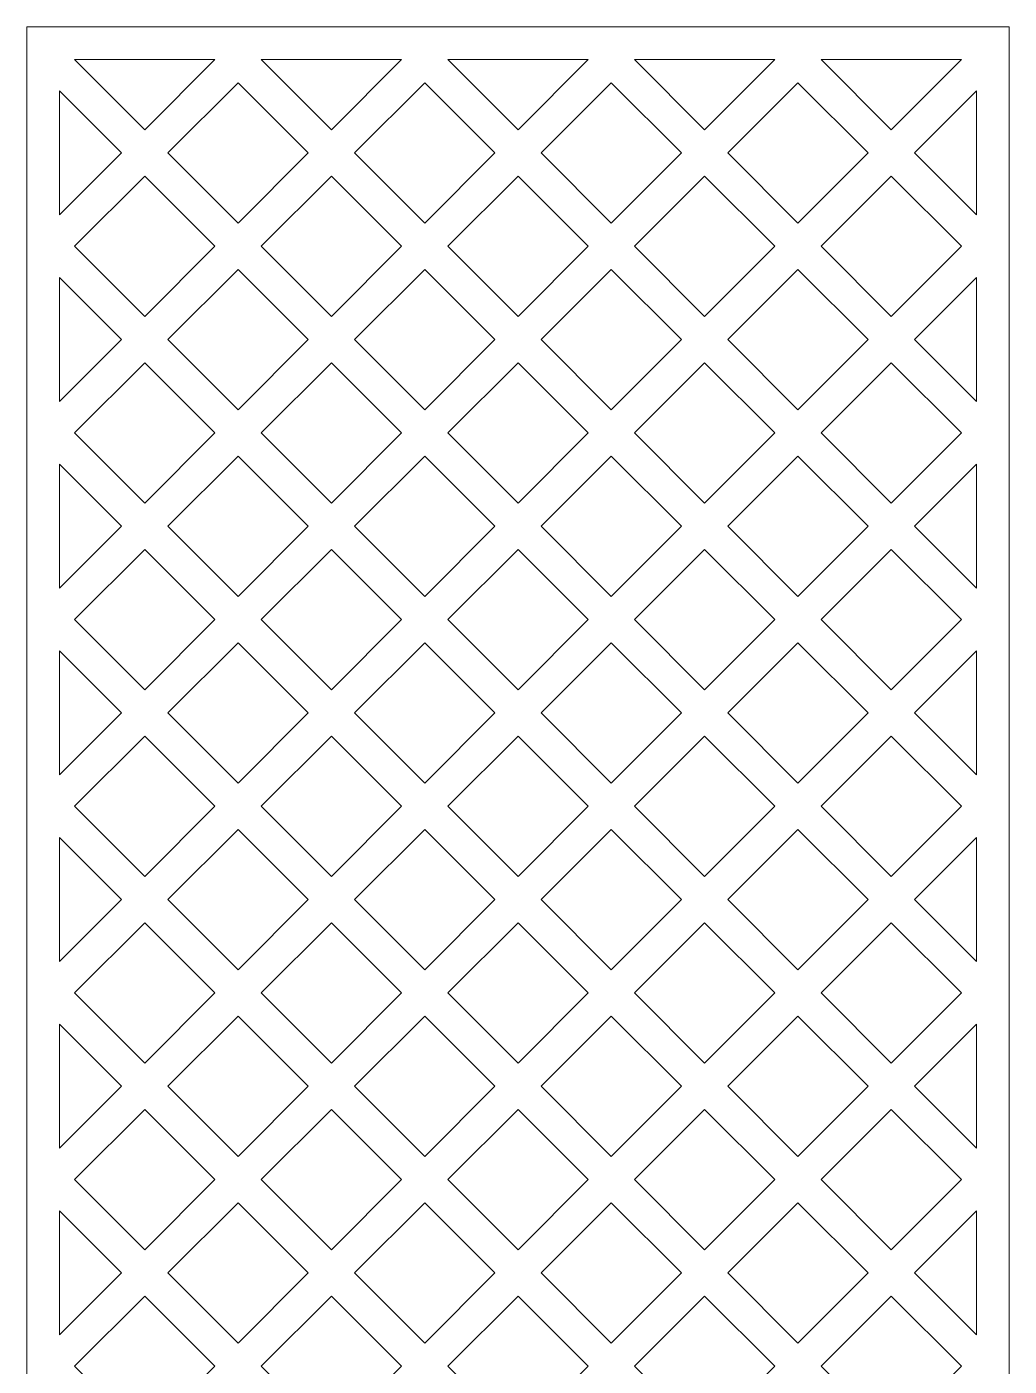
# Model space of a CAD drawing. Header units: centimetres. Extents: x 15 to 18.3, y -9.5 to 9.5.
# Drawn here: x 14.998 to 18.274, y 5.034 to 9.5 of the extents above; entities that cross this region are included whole.
import ezdxf

# ---------------------------------------------------------------- set-up
doc = ezdxf.new("R2010")
doc.units = ezdxf.units.CM
doc.header["$MEASUREMENT"] = 0
doc.layers.add('layer 1', color=7, linetype='Continuous')

msp = doc.modelspace()

# ---------------------------------------------------------------- linework, layer by layer
at = {"layer": 'layer 1', "color": 250, "lineweight": 9}
for points, knots in [([(14.99807, 9.5), (14.99807, 9.5), (14.99807, 9.5), (14.99807, 9.5), (14.99807, 9.5), (14.99807, 9.5), (18.27392, 9.5), (18.27392, 9.5), (18.27392, 9.5), (18.27392, 9.5), (18.27392, -9.5), (18.27392, -9.5), (18.27392, -9.5), (18.27392, -9.5), (14.99807, -9.5), (14.99807, -9.5), (14.99807, -9.5), (14.99807, -9.5), (14.99807, 9.5), (14.99807, 9.5)], [0, 0, 0, 0, 0.1666667, 0.1666667, 0.1666667, 0.1666667, 0.3333333, 0.3333333, 0.3333333, 0.3333333, 0.5, 0.5, 0.5, 0.5, 0.6666667, 0.6666667, 0.6666667, 0.6666667, 1, 1, 1, 1]), ([(15.15717, 9.39081), (15.15717, 9.39081), (15.15717, 9.39081), (15.15717, 9.39081), (15.15717, 9.39081), (15.15717, 9.39081), (15.39119, 9.15681), (15.39119, 9.15681), (15.39119, 9.15681), (15.39119, 9.15681), (15.62516, 9.39081), (15.62516, 9.39081), (15.62516, 9.39081), (15.62516, 9.39081), (15.15717, 9.39081), (15.15717, 9.39081)], [0, 0, 0, 0, 0.2, 0.2, 0.2, 0.2, 0.4, 0.4, 0.4, 0.4, 0.6, 0.6, 0.6, 0.6, 1, 1, 1, 1]), ([(15.7796, 9.39081), (15.7796, 9.39081), (15.7796, 9.39081), (15.7796, 9.39081), (15.7796, 9.39081), (15.7796, 9.39081), (16.01358, 9.15681), (16.01358, 9.15681), (16.01358, 9.15681), (16.01358, 9.15681), (16.24758, 9.39081), (16.24758, 9.39081), (16.24758, 9.39081), (16.24758, 9.39081), (15.7796, 9.39081), (15.7796, 9.39081)], [0, 0, 0, 0, 0.2, 0.2, 0.2, 0.2, 0.4, 0.4, 0.4, 0.4, 0.6, 0.6, 0.6, 0.6, 1, 1, 1, 1]), ([(16.40199, 9.39081), (16.40199, 9.39081), (16.40199, 9.39081), (16.40199, 9.39081), (16.40199, 9.39081), (16.40199, 9.39081), (16.63602, 9.15681), (16.63602, 9.15681), (16.63602, 9.15681), (16.63602, 9.15681), (16.86999, 9.39081), (16.86999, 9.39081), (16.86999, 9.39081), (16.86999, 9.39081), (16.40199, 9.39081), (16.40199, 9.39081)], [0, 0, 0, 0, 0.2, 0.2, 0.2, 0.2, 0.4, 0.4, 0.4, 0.4, 0.6, 0.6, 0.6, 0.6, 1, 1, 1, 1]), ([(17.02443, 9.39081), (17.02443, 9.39081), (17.02443, 9.39081), (17.02443, 9.39081), (17.02443, 9.39081), (17.02443, 9.39081), (17.2584, 9.15681), (17.2584, 9.15681), (17.2584, 9.15681), (17.2584, 9.15681), (17.49241, 9.39081), (17.49241, 9.39081), (17.49241, 9.39081), (17.49241, 9.39081), (17.02443, 9.39081), (17.02443, 9.39081)], [0, 0, 0, 0, 0.2, 0.2, 0.2, 0.2, 0.4, 0.4, 0.4, 0.4, 0.6, 0.6, 0.6, 0.6, 1, 1, 1, 1]), ([(17.64682, 9.39081), (17.64682, 9.39081), (17.64682, 9.39081), (17.64682, 9.39081), (17.64682, 9.39081), (17.64682, 9.39081), (17.88082, 9.15681), (17.88082, 9.15681), (17.88082, 9.15681), (17.88082, 9.15681), (18.11482, 9.39081), (18.11482, 9.39081), (18.11482, 9.39081), (18.11482, 9.39081), (17.64682, 9.39081), (17.64682, 9.39081)], [0, 0, 0, 0, 0.2, 0.2, 0.2, 0.2, 0.4, 0.4, 0.4, 0.4, 0.6, 0.6, 0.6, 0.6, 1, 1, 1, 1]), ([(15.93638, 9.07961), (15.93638, 9.07961), (15.93638, 9.07961), (15.93638, 9.07961), (15.93638, 9.07961), (15.93638, 9.07961), (15.70238, 9.3136), (15.70238, 9.3136), (15.70238, 9.3136), (15.70238, 9.3136), (15.46838, 9.07961), (15.46838, 9.07961), (15.46838, 9.07961), (15.46838, 9.07961), (15.70238, 8.84561), (15.70238, 8.84561), (15.70238, 8.84561), (15.70238, 8.84561), (15.93638, 9.07961), (15.93638, 9.07961)], [0, 0, 0, 0, 0.1666667, 0.1666667, 0.1666667, 0.1666667, 0.3333333, 0.3333333, 0.3333333, 0.3333333, 0.5, 0.5, 0.5, 0.5, 0.6666667, 0.6666667, 0.6666667, 0.6666667, 1, 1, 1, 1]), ([(16.55878, 9.07961), (16.55878, 9.07961), (16.55878, 9.07961), (16.55878, 9.07961), (16.55878, 9.07961), (16.55878, 9.07961), (16.32482, 9.3136), (16.32482, 9.3136), (16.32482, 9.3136), (16.32482, 9.3136), (16.09079, 9.07961), (16.09079, 9.07961), (16.09079, 9.07961), (16.09079, 9.07961), (16.32482, 8.84561), (16.32482, 8.84561), (16.32482, 8.84561), (16.32482, 8.84561), (16.55878, 9.07961), (16.55878, 9.07961)], [0, 0, 0, 0, 0.1666667, 0.1666667, 0.1666667, 0.1666667, 0.3333333, 0.3333333, 0.3333333, 0.3333333, 0.5, 0.5, 0.5, 0.5, 0.6666667, 0.6666667, 0.6666667, 0.6666667, 1, 1, 1, 1]), ([(17.18121, 9.07961), (17.18121, 9.07961), (17.18121, 9.07961), (17.18121, 9.07961), (17.18121, 9.07961), (17.18121, 9.07961), (16.94719, 9.3136), (16.94719, 9.3136), (16.94719, 9.3136), (16.94719, 9.3136), (16.71321, 9.07961), (16.71321, 9.07961), (16.71321, 9.07961), (16.71321, 9.07961), (16.94719, 8.84561), (16.94719, 8.84561), (16.94719, 8.84561), (16.94719, 8.84561), (17.18121, 9.07961), (17.18121, 9.07961)], [0, 0, 0, 0, 0.1666667, 0.1666667, 0.1666667, 0.1666667, 0.3333333, 0.3333333, 0.3333333, 0.3333333, 0.5, 0.5, 0.5, 0.5, 0.6666667, 0.6666667, 0.6666667, 0.6666667, 1, 1, 1, 1]), ([(17.80363, 9.07961), (17.80363, 9.07961), (17.80363, 9.07961), (17.80363, 9.07961), (17.80363, 9.07961), (17.80363, 9.07961), (17.56962, 9.3136), (17.56962, 9.3136), (17.56962, 9.3136), (17.56962, 9.3136), (17.33562, 9.07961), (17.33562, 9.07961), (17.33562, 9.07961), (17.33562, 9.07961), (17.56962, 8.84561), (17.56962, 8.84561), (17.56962, 8.84561), (17.56962, 8.84561), (17.80363, 9.07961), (17.80363, 9.07961)], [0, 0, 0, 0, 0.1666667, 0.1666667, 0.1666667, 0.1666667, 0.3333333, 0.3333333, 0.3333333, 0.3333333, 0.5, 0.5, 0.5, 0.5, 0.6666667, 0.6666667, 0.6666667, 0.6666667, 1, 1, 1, 1]), ([(15.10726, 8.87291), (15.10726, 8.87291), (15.10726, 8.87291), (15.10726, 8.87291), (15.10726, 8.87291), (15.10726, 8.87291), (15.31395, 9.07961), (15.31395, 9.07961), (15.31395, 9.07961), (15.31395, 9.07961), (15.10726, 9.2863), (15.10726, 9.2863), (15.10726, 9.2863), (15.10726, 9.2863), (15.10726, 8.87291), (15.10726, 8.87291)], [0, 0, 0, 0, 0.2, 0.2, 0.2, 0.2, 0.4, 0.4, 0.4, 0.4, 0.6, 0.6, 0.6, 0.6, 1, 1, 1, 1]), ([(18.16474, 9.2863), (18.16474, 9.2863), (18.16474, 9.2863), (18.16474, 9.2863), (18.16474, 9.2863), (18.16474, 9.2863), (17.95804, 9.07961), (17.95804, 9.07961), (17.95804, 9.07961), (17.95804, 9.07961), (18.16474, 8.8729), (18.16474, 8.8729), (18.16474, 8.8729), (18.16474, 8.8729), (18.16474, 9.2863), (18.16474, 9.2863)], [0, 0, 0, 0, 0.2, 0.2, 0.2, 0.2, 0.4, 0.4, 0.4, 0.4, 0.6, 0.6, 0.6, 0.6, 1, 1, 1, 1]), ([(15.62516, 8.7684), (15.62516, 8.7684), (15.39119, 9.00239), (15.39119, 9.00239), (15.39119, 9.00239), (15.39119, 9.00239), (15.15717, 8.7684), (15.15717, 8.7684), (15.15717, 8.7684), (15.15717, 8.7684), (15.39119, 8.5344), (15.39119, 8.5344), (15.39119, 8.5344), (15.39119, 8.5344), (15.62516, 8.7684), (15.62516, 8.7684)], [0, 0, 0, 0, 0.2, 0.2, 0.2, 0.2, 0.4, 0.4, 0.4, 0.4, 0.6, 0.6, 0.6, 0.6, 1, 1, 1, 1]), ([(16.24758, 8.7684), (16.24758, 8.7684), (16.24758, 8.7684), (16.24758, 8.7684), (16.24758, 8.7684), (16.24758, 8.7684), (16.01358, 9.00239), (16.01358, 9.00239), (16.01358, 9.00239), (16.01358, 9.00239), (15.7796, 8.7684), (15.7796, 8.7684), (15.7796, 8.7684), (15.7796, 8.7684), (16.01358, 8.5344), (16.01358, 8.5344), (16.01358, 8.5344), (16.01358, 8.5344), (16.24758, 8.7684), (16.24758, 8.7684)], [0, 0, 0, 0, 0.1666667, 0.1666667, 0.1666667, 0.1666667, 0.3333333, 0.3333333, 0.3333333, 0.3333333, 0.5, 0.5, 0.5, 0.5, 0.6666667, 0.6666667, 0.6666667, 0.6666667, 1, 1, 1, 1]), ([(16.86999, 8.7684), (16.86999, 8.7684), (16.86999, 8.7684), (16.86999, 8.7684), (16.86999, 8.7684), (16.86999, 8.7684), (16.63602, 9.00239), (16.63602, 9.00239), (16.63602, 9.00239), (16.63602, 9.00239), (16.40199, 8.7684), (16.40199, 8.7684), (16.40199, 8.7684), (16.40199, 8.7684), (16.63602, 8.5344), (16.63602, 8.5344), (16.63602, 8.5344), (16.63602, 8.5344), (16.86999, 8.7684), (16.86999, 8.7684)], [0, 0, 0, 0, 0.1666667, 0.1666667, 0.1666667, 0.1666667, 0.3333333, 0.3333333, 0.3333333, 0.3333333, 0.5, 0.5, 0.5, 0.5, 0.6666667, 0.6666667, 0.6666667, 0.6666667, 1, 1, 1, 1]), ([(17.49241, 8.7684), (17.49241, 8.7684), (17.49241, 8.7684), (17.49241, 8.7684), (17.49241, 8.7684), (17.49241, 8.7684), (17.2584, 9.00239), (17.2584, 9.00239), (17.2584, 9.00239), (17.2584, 9.00239), (17.02443, 8.7684), (17.02443, 8.7684), (17.02443, 8.7684), (17.02443, 8.7684), (17.2584, 8.5344), (17.2584, 8.5344), (17.2584, 8.5344), (17.2584, 8.5344), (17.49241, 8.7684), (17.49241, 8.7684)], [0, 0, 0, 0, 0.1666667, 0.1666667, 0.1666667, 0.1666667, 0.3333333, 0.3333333, 0.3333333, 0.3333333, 0.5, 0.5, 0.5, 0.5, 0.6666667, 0.6666667, 0.6666667, 0.6666667, 1, 1, 1, 1]), ([(18.11482, 8.7684), (18.11482, 8.7684), (18.11482, 8.7684), (18.11482, 8.7684), (18.11482, 8.7684), (18.11482, 8.7684), (17.88082, 9.00239), (17.88082, 9.00239), (17.88082, 9.00239), (17.88082, 9.00239), (17.64682, 8.7684), (17.64682, 8.7684), (17.64682, 8.7684), (17.64682, 8.7684), (17.88082, 8.5344), (17.88082, 8.5344), (17.88082, 8.5344), (17.88082, 8.5344), (18.11482, 8.7684), (18.11482, 8.7684)], [0, 0, 0, 0, 0.1666667, 0.1666667, 0.1666667, 0.1666667, 0.3333333, 0.3333333, 0.3333333, 0.3333333, 0.5, 0.5, 0.5, 0.5, 0.6666667, 0.6666667, 0.6666667, 0.6666667, 1, 1, 1, 1]), ([(15.93638, 8.45719), (15.93638, 8.45719), (15.93638, 8.45719), (15.93638, 8.45719), (15.93638, 8.45719), (15.93638, 8.45719), (15.70238, 8.69119), (15.70238, 8.69119), (15.70238, 8.69119), (15.70238, 8.69119), (15.46838, 8.45719), (15.46838, 8.45719), (15.46838, 8.45719), (15.46838, 8.45719), (15.70238, 8.2232), (15.70238, 8.2232), (15.70238, 8.2232), (15.70238, 8.2232), (15.93638, 8.45719), (15.93638, 8.45719)], [0, 0, 0, 0, 0.1666667, 0.1666667, 0.1666667, 0.1666667, 0.3333333, 0.3333333, 0.3333333, 0.3333333, 0.5, 0.5, 0.5, 0.5, 0.6666667, 0.6666667, 0.6666667, 0.6666667, 1, 1, 1, 1]), ([(16.55878, 8.45719), (16.55878, 8.45719), (16.55878, 8.45719), (16.55878, 8.45719), (16.55878, 8.45719), (16.55878, 8.45719), (16.32482, 8.69119), (16.32482, 8.69119), (16.32482, 8.69119), (16.32482, 8.69119), (16.09079, 8.45719), (16.09079, 8.45719), (16.09079, 8.45719), (16.09079, 8.45719), (16.32482, 8.2232), (16.32482, 8.2232), (16.32482, 8.2232), (16.32482, 8.2232), (16.55878, 8.45719), (16.55878, 8.45719)], [0, 0, 0, 0, 0.1666667, 0.1666667, 0.1666667, 0.1666667, 0.3333333, 0.3333333, 0.3333333, 0.3333333, 0.5, 0.5, 0.5, 0.5, 0.6666667, 0.6666667, 0.6666667, 0.6666667, 1, 1, 1, 1]), ([(17.18121, 8.45719), (17.18121, 8.45719), (17.18121, 8.45719), (17.18121, 8.45719), (17.18121, 8.45719), (17.18121, 8.45719), (16.94719, 8.69119), (16.94719, 8.69119), (16.94719, 8.69119), (16.94719, 8.69119), (16.71321, 8.45719), (16.71321, 8.45719), (16.71321, 8.45719), (16.71321, 8.45719), (16.94719, 8.2232), (16.94719, 8.2232), (16.94719, 8.2232), (16.94719, 8.2232), (17.18121, 8.45719), (17.18121, 8.45719)], [0, 0, 0, 0, 0.1666667, 0.1666667, 0.1666667, 0.1666667, 0.3333333, 0.3333333, 0.3333333, 0.3333333, 0.5, 0.5, 0.5, 0.5, 0.6666667, 0.6666667, 0.6666667, 0.6666667, 1, 1, 1, 1]), ([(17.80363, 8.45719), (17.80363, 8.45719), (17.80363, 8.45719), (17.80363, 8.45719), (17.80363, 8.45719), (17.80363, 8.45719), (17.56962, 8.69119), (17.56962, 8.69119), (17.56962, 8.69119), (17.56962, 8.69119), (17.33562, 8.45719), (17.33562, 8.45719), (17.33562, 8.45719), (17.33562, 8.45719), (17.56962, 8.2232), (17.56962, 8.2232), (17.56962, 8.2232), (17.56962, 8.2232), (17.80363, 8.45719), (17.80363, 8.45719)], [0, 0, 0, 0, 0.1666667, 0.1666667, 0.1666667, 0.1666667, 0.3333333, 0.3333333, 0.3333333, 0.3333333, 0.5, 0.5, 0.5, 0.5, 0.6666667, 0.6666667, 0.6666667, 0.6666667, 1, 1, 1, 1]), ([(15.10726, 8.2505), (15.10726, 8.2505), (15.10726, 8.2505), (15.10726, 8.2505), (15.10726, 8.2505), (15.10726, 8.2505), (15.31395, 8.45719), (15.31395, 8.45719), (15.31395, 8.45719), (15.31395, 8.45719), (15.10726, 8.66388), (15.10726, 8.66388), (15.10726, 8.66388), (15.10726, 8.66388), (15.10726, 8.2505), (15.10726, 8.2505)], [0, 0, 0, 0, 0.2, 0.2, 0.2, 0.2, 0.4, 0.4, 0.4, 0.4, 0.6, 0.6, 0.6, 0.6, 1, 1, 1, 1]), ([(18.16474, 8.66388), (18.16474, 8.66388), (18.16474, 8.66388), (18.16474, 8.66388), (18.16474, 8.66388), (18.16474, 8.66388), (17.95804, 8.45719), (17.95804, 8.45719), (17.95804, 8.45719), (17.95804, 8.45719), (18.16474, 8.25049), (18.16474, 8.25049), (18.16474, 8.25049), (18.16474, 8.25049), (18.16474, 8.66388), (18.16474, 8.66388)], [0, 0, 0, 0, 0.2, 0.2, 0.2, 0.2, 0.4, 0.4, 0.4, 0.4, 0.6, 0.6, 0.6, 0.6, 1, 1, 1, 1]), ([(15.62516, 8.14599), (15.62516, 8.14599), (15.62516, 8.14599), (15.62516, 8.14599), (15.62516, 8.14599), (15.62516, 8.14599), (15.39119, 8.37998), (15.39119, 8.37998), (15.39119, 8.37998), (15.39119, 8.37998), (15.15717, 8.14599), (15.15717, 8.14599), (15.15717, 8.14599), (15.15717, 8.14599), (15.39119, 7.91198), (15.39119, 7.91198), (15.39119, 7.91198), (15.39119, 7.91198), (15.62516, 8.14599), (15.62516, 8.14599)], [0, 0, 0, 0, 0.1666667, 0.1666667, 0.1666667, 0.1666667, 0.3333333, 0.3333333, 0.3333333, 0.3333333, 0.5, 0.5, 0.5, 0.5, 0.6666667, 0.6666667, 0.6666667, 0.6666667, 1, 1, 1, 1]), ([(16.24758, 8.14599), (16.24758, 8.14599), (16.24758, 8.14599), (16.24758, 8.14599), (16.24758, 8.14599), (16.24758, 8.14599), (16.01358, 8.37998), (16.01358, 8.37998), (16.01358, 8.37998), (16.01358, 8.37998), (15.7796, 8.14599), (15.7796, 8.14599), (15.7796, 8.14599), (15.7796, 8.14599), (16.01358, 7.91198), (16.01358, 7.91198), (16.01358, 7.91198), (16.01358, 7.91198), (16.24758, 8.14599), (16.24758, 8.14599)], [0, 0, 0, 0, 0.1666667, 0.1666667, 0.1666667, 0.1666667, 0.3333333, 0.3333333, 0.3333333, 0.3333333, 0.5, 0.5, 0.5, 0.5, 0.6666667, 0.6666667, 0.6666667, 0.6666667, 1, 1, 1, 1]), ([(16.86999, 8.14599), (16.86999, 8.14599), (16.86999, 8.14599), (16.86999, 8.14599), (16.86999, 8.14599), (16.86999, 8.14599), (16.63602, 8.37998), (16.63602, 8.37998), (16.63602, 8.37998), (16.63602, 8.37998), (16.40199, 8.14599), (16.40199, 8.14599), (16.40199, 8.14599), (16.40199, 8.14599), (16.63602, 7.91198), (16.63602, 7.91198), (16.63602, 7.91198), (16.63602, 7.91198), (16.86999, 8.14599), (16.86999, 8.14599)], [0, 0, 0, 0, 0.1666667, 0.1666667, 0.1666667, 0.1666667, 0.3333333, 0.3333333, 0.3333333, 0.3333333, 0.5, 0.5, 0.5, 0.5, 0.6666667, 0.6666667, 0.6666667, 0.6666667, 1, 1, 1, 1]), ([(17.49241, 8.14599), (17.49241, 8.14599), (17.49241, 8.14599), (17.49241, 8.14599), (17.49241, 8.14599), (17.49241, 8.14599), (17.2584, 8.37998), (17.2584, 8.37998), (17.2584, 8.37998), (17.2584, 8.37998), (17.02443, 8.14599), (17.02443, 8.14599), (17.02443, 8.14599), (17.02443, 8.14599), (17.2584, 7.91198), (17.2584, 7.91198), (17.2584, 7.91198), (17.2584, 7.91198), (17.49241, 8.14599), (17.49241, 8.14599)], [0, 0, 0, 0, 0.1666667, 0.1666667, 0.1666667, 0.1666667, 0.3333333, 0.3333333, 0.3333333, 0.3333333, 0.5, 0.5, 0.5, 0.5, 0.6666667, 0.6666667, 0.6666667, 0.6666667, 1, 1, 1, 1]), ([(18.11482, 8.14599), (18.11482, 8.14599), (18.11482, 8.14599), (18.11482, 8.14599), (18.11482, 8.14599), (18.11482, 8.14599), (17.88082, 8.37998), (17.88082, 8.37998), (17.88082, 8.37998), (17.88082, 8.37998), (17.64682, 8.14599), (17.64682, 8.14599), (17.64682, 8.14599), (17.64682, 8.14599), (17.88082, 7.91198), (17.88082, 7.91198), (17.88082, 7.91198), (17.88082, 7.91198), (18.11482, 8.14599), (18.11482, 8.14599)], [0, 0, 0, 0, 0.1666667, 0.1666667, 0.1666667, 0.1666667, 0.3333333, 0.3333333, 0.3333333, 0.3333333, 0.5, 0.5, 0.5, 0.5, 0.6666667, 0.6666667, 0.6666667, 0.6666667, 1, 1, 1, 1]), ([(15.10726, 7.62808), (15.10726, 7.62808), (15.10726, 7.62808), (15.10726, 7.62808), (15.10726, 7.62808), (15.10726, 7.62808), (15.31395, 7.83478), (15.31395, 7.83478), (15.31395, 7.83478), (15.31395, 7.83478), (15.10726, 8.04147), (15.10726, 8.04147), (15.10726, 8.04147), (15.10726, 8.04147), (15.10726, 7.62808), (15.10726, 7.62808)], [0, 0, 0, 0, 0.2, 0.2, 0.2, 0.2, 0.4, 0.4, 0.4, 0.4, 0.6, 0.6, 0.6, 0.6, 1, 1, 1, 1]), ([(15.93638, 7.83478), (15.93638, 7.83478), (15.93638, 7.83478), (15.93638, 7.83478), (15.93638, 7.83478), (15.93638, 7.83478), (15.70238, 8.06877), (15.70238, 8.06877), (15.70238, 8.06877), (15.70238, 8.06877), (15.46838, 7.83478), (15.46838, 7.83478), (15.46838, 7.83478), (15.46838, 7.83478), (15.70238, 7.60079), (15.70238, 7.60079), (15.70238, 7.60079), (15.70238, 7.60079), (15.93638, 7.83478), (15.93638, 7.83478)], [0, 0, 0, 0, 0.1666667, 0.1666667, 0.1666667, 0.1666667, 0.3333333, 0.3333333, 0.3333333, 0.3333333, 0.5, 0.5, 0.5, 0.5, 0.6666667, 0.6666667, 0.6666667, 0.6666667, 1, 1, 1, 1]), ([(16.55878, 7.83478), (16.55878, 7.83478), (16.55878, 7.83478), (16.55878, 7.83478), (16.55878, 7.83478), (16.55878, 7.83478), (16.32482, 8.06877), (16.32482, 8.06877), (16.32482, 8.06877), (16.32482, 8.06877), (16.09079, 7.83478), (16.09079, 7.83478), (16.09079, 7.83478), (16.09079, 7.83478), (16.32482, 7.60079), (16.32482, 7.60079), (16.32482, 7.60079), (16.32482, 7.60079), (16.55878, 7.83478), (16.55878, 7.83478)], [0, 0, 0, 0, 0.1666667, 0.1666667, 0.1666667, 0.1666667, 0.3333333, 0.3333333, 0.3333333, 0.3333333, 0.5, 0.5, 0.5, 0.5, 0.6666667, 0.6666667, 0.6666667, 0.6666667, 1, 1, 1, 1]), ([(17.18121, 7.83478), (17.18121, 7.83478), (17.18121, 7.83478), (17.18121, 7.83478), (17.18121, 7.83478), (17.18121, 7.83478), (16.94719, 8.06877), (16.94719, 8.06877), (16.94719, 8.06877), (16.94719, 8.06877), (16.71321, 7.83478), (16.71321, 7.83478), (16.71321, 7.83478), (16.71321, 7.83478), (16.94719, 7.60079), (16.94719, 7.60079), (16.94719, 7.60079), (16.94719, 7.60079), (17.18121, 7.83478), (17.18121, 7.83478)], [0, 0, 0, 0, 0.1666667, 0.1666667, 0.1666667, 0.1666667, 0.3333333, 0.3333333, 0.3333333, 0.3333333, 0.5, 0.5, 0.5, 0.5, 0.6666667, 0.6666667, 0.6666667, 0.6666667, 1, 1, 1, 1]), ([(17.80363, 7.83478), (17.80363, 7.83478), (17.80363, 7.83478), (17.80363, 7.83478), (17.80363, 7.83478), (17.80363, 7.83478), (17.56962, 8.06877), (17.56962, 8.06877), (17.56962, 8.06877), (17.56962, 8.06877), (17.33562, 7.83478), (17.33562, 7.83478), (17.33562, 7.83478), (17.33562, 7.83478), (17.56962, 7.60079), (17.56962, 7.60079), (17.56962, 7.60079), (17.56962, 7.60079), (17.80363, 7.83478), (17.80363, 7.83478)], [0, 0, 0, 0, 0.1666667, 0.1666667, 0.1666667, 0.1666667, 0.3333333, 0.3333333, 0.3333333, 0.3333333, 0.5, 0.5, 0.5, 0.5, 0.6666667, 0.6666667, 0.6666667, 0.6666667, 1, 1, 1, 1]), ([(18.16474, 8.04147), (18.16474, 8.04147), (18.16474, 8.04147), (18.16474, 8.04147), (18.16474, 8.04147), (18.16474, 8.04147), (17.95804, 7.83478), (17.95804, 7.83478), (17.95804, 7.83478), (17.95804, 7.83478), (18.16474, 7.62808), (18.16474, 7.62808), (18.16474, 7.62808), (18.16474, 7.62808), (18.16474, 8.04147), (18.16474, 8.04147)], [0, 0, 0, 0, 0.2, 0.2, 0.2, 0.2, 0.4, 0.4, 0.4, 0.4, 0.6, 0.6, 0.6, 0.6, 1, 1, 1, 1]), ([(15.62516, 7.52357), (15.62516, 7.52357), (15.62516, 7.52357), (15.62516, 7.52357), (15.62516, 7.52357), (15.62516, 7.52357), (15.39119, 7.75756), (15.39119, 7.75756), (15.39119, 7.75756), (15.39119, 7.75756), (15.15717, 7.52357), (15.15717, 7.52357), (15.15717, 7.52357), (15.15717, 7.52357), (15.39119, 7.28957), (15.39119, 7.28957), (15.39119, 7.28957), (15.39119, 7.28957), (15.62516, 7.52357), (15.62516, 7.52357)], [0, 0, 0, 0, 0.1666667, 0.1666667, 0.1666667, 0.1666667, 0.3333333, 0.3333333, 0.3333333, 0.3333333, 0.5, 0.5, 0.5, 0.5, 0.6666667, 0.6666667, 0.6666667, 0.6666667, 1, 1, 1, 1]), ([(16.24758, 7.52357), (16.24758, 7.52357), (16.24758, 7.52357), (16.24758, 7.52357), (16.24758, 7.52357), (16.24758, 7.52357), (16.01358, 7.75756), (16.01358, 7.75756), (16.01358, 7.75756), (16.01358, 7.75756), (15.7796, 7.52357), (15.7796, 7.52357), (15.7796, 7.52357), (15.7796, 7.52357), (16.01358, 7.28957), (16.01358, 7.28957), (16.01358, 7.28957), (16.01358, 7.28957), (16.24758, 7.52357), (16.24758, 7.52357)], [0, 0, 0, 0, 0.1666667, 0.1666667, 0.1666667, 0.1666667, 0.3333333, 0.3333333, 0.3333333, 0.3333333, 0.5, 0.5, 0.5, 0.5, 0.6666667, 0.6666667, 0.6666667, 0.6666667, 1, 1, 1, 1]), ([(16.86999, 7.52357), (16.86999, 7.52357), (16.86999, 7.52357), (16.86999, 7.52357), (16.86999, 7.52357), (16.86999, 7.52357), (16.63602, 7.75756), (16.63602, 7.75756), (16.63602, 7.75756), (16.63602, 7.75756), (16.40199, 7.52357), (16.40199, 7.52357), (16.40199, 7.52357), (16.40199, 7.52357), (16.63602, 7.28957), (16.63602, 7.28957), (16.63602, 7.28957), (16.63602, 7.28957), (16.86999, 7.52357), (16.86999, 7.52357)], [0, 0, 0, 0, 0.1666667, 0.1666667, 0.1666667, 0.1666667, 0.3333333, 0.3333333, 0.3333333, 0.3333333, 0.5, 0.5, 0.5, 0.5, 0.6666667, 0.6666667, 0.6666667, 0.6666667, 1, 1, 1, 1]), ([(17.49241, 7.52357), (17.49241, 7.52357), (17.49241, 7.52357), (17.49241, 7.52357), (17.49241, 7.52357), (17.49241, 7.52357), (17.2584, 7.75756), (17.2584, 7.75756), (17.2584, 7.75756), (17.2584, 7.75756), (17.02443, 7.52357), (17.02443, 7.52357), (17.02443, 7.52357), (17.02443, 7.52357), (17.2584, 7.28957), (17.2584, 7.28957), (17.2584, 7.28957), (17.2584, 7.28957), (17.49241, 7.52357), (17.49241, 7.52357)], [0, 0, 0, 0, 0.1666667, 0.1666667, 0.1666667, 0.1666667, 0.3333333, 0.3333333, 0.3333333, 0.3333333, 0.5, 0.5, 0.5, 0.5, 0.6666667, 0.6666667, 0.6666667, 0.6666667, 1, 1, 1, 1]), ([(18.11482, 7.52357), (18.11482, 7.52357), (18.11482, 7.52357), (18.11482, 7.52357), (18.11482, 7.52357), (18.11482, 7.52357), (17.88082, 7.75756), (17.88082, 7.75756), (17.88082, 7.75756), (17.88082, 7.75756), (17.64682, 7.52357), (17.64682, 7.52357), (17.64682, 7.52357), (17.64682, 7.52357), (17.88082, 7.28957), (17.88082, 7.28957), (17.88082, 7.28957), (17.88082, 7.28957), (18.11482, 7.52357), (18.11482, 7.52357)], [0, 0, 0, 0, 0.1666667, 0.1666667, 0.1666667, 0.1666667, 0.3333333, 0.3333333, 0.3333333, 0.3333333, 0.5, 0.5, 0.5, 0.5, 0.6666667, 0.6666667, 0.6666667, 0.6666667, 1, 1, 1, 1]), ([(15.10726, 7.00567), (15.10726, 7.00567), (15.10726, 7.00567), (15.10726, 7.00567), (15.10726, 7.00567), (15.10726, 7.00567), (15.31395, 7.21236), (15.31395, 7.21236), (15.31395, 7.21236), (15.31395, 7.21236), (15.10726, 7.41905), (15.10726, 7.41905), (15.10726, 7.41905), (15.10726, 7.41905), (15.10726, 7.00567), (15.10726, 7.00567)], [0, 0, 0, 0, 0.2, 0.2, 0.2, 0.2, 0.4, 0.4, 0.4, 0.4, 0.6, 0.6, 0.6, 0.6, 1, 1, 1, 1]), ([(15.93638, 7.21236), (15.93638, 7.21236), (15.93638, 7.21236), (15.93638, 7.21236), (15.93638, 7.21236), (15.93638, 7.21236), (15.70238, 7.44635), (15.70238, 7.44635), (15.70238, 7.44635), (15.70238, 7.44635), (15.46838, 7.21236), (15.46838, 7.21236), (15.46838, 7.21236), (15.46838, 7.21236), (15.70238, 6.97837), (15.70238, 6.97837), (15.70238, 6.97837), (15.70238, 6.97837), (15.93638, 7.21236), (15.93638, 7.21236)], [0, 0, 0, 0, 0.1666667, 0.1666667, 0.1666667, 0.1666667, 0.3333333, 0.3333333, 0.3333333, 0.3333333, 0.5, 0.5, 0.5, 0.5, 0.6666667, 0.6666667, 0.6666667, 0.6666667, 1, 1, 1, 1]), ([(16.55878, 7.21236), (16.55878, 7.21236), (16.55878, 7.21236), (16.55878, 7.21236), (16.55878, 7.21236), (16.55878, 7.21236), (16.32482, 7.44635), (16.32482, 7.44635), (16.32482, 7.44635), (16.32482, 7.44635), (16.09079, 7.21236), (16.09079, 7.21236), (16.09079, 7.21236), (16.09079, 7.21236), (16.32482, 6.97837), (16.32482, 6.97837), (16.32482, 6.97837), (16.32482, 6.97837), (16.55878, 7.21236), (16.55878, 7.21236)], [0, 0, 0, 0, 0.1666667, 0.1666667, 0.1666667, 0.1666667, 0.3333333, 0.3333333, 0.3333333, 0.3333333, 0.5, 0.5, 0.5, 0.5, 0.6666667, 0.6666667, 0.6666667, 0.6666667, 1, 1, 1, 1]), ([(17.18121, 7.21236), (17.18121, 7.21236), (17.18121, 7.21236), (17.18121, 7.21236), (17.18121, 7.21236), (17.18121, 7.21236), (16.94719, 7.44635), (16.94719, 7.44635), (16.94719, 7.44635), (16.94719, 7.44635), (16.71321, 7.21236), (16.71321, 7.21236), (16.71321, 7.21236), (16.71321, 7.21236), (16.94719, 6.97837), (16.94719, 6.97837), (16.94719, 6.97837), (16.94719, 6.97837), (17.18121, 7.21236), (17.18121, 7.21236)], [0, 0, 0, 0, 0.1666667, 0.1666667, 0.1666667, 0.1666667, 0.3333333, 0.3333333, 0.3333333, 0.3333333, 0.5, 0.5, 0.5, 0.5, 0.6666667, 0.6666667, 0.6666667, 0.6666667, 1, 1, 1, 1]), ([(17.80363, 7.21236), (17.80363, 7.21236), (17.80363, 7.21236), (17.80363, 7.21236), (17.80363, 7.21236), (17.80363, 7.21236), (17.56962, 7.44635), (17.56962, 7.44635), (17.56962, 7.44635), (17.56962, 7.44635), (17.33562, 7.21236), (17.33562, 7.21236), (17.33562, 7.21236), (17.33562, 7.21236), (17.56962, 6.97837), (17.56962, 6.97837), (17.56962, 6.97837), (17.56962, 6.97837), (17.80363, 7.21236), (17.80363, 7.21236)], [0, 0, 0, 0, 0.1666667, 0.1666667, 0.1666667, 0.1666667, 0.3333333, 0.3333333, 0.3333333, 0.3333333, 0.5, 0.5, 0.5, 0.5, 0.6666667, 0.6666667, 0.6666667, 0.6666667, 1, 1, 1, 1]), ([(18.16474, 7.41905), (18.16474, 7.41905), (18.16474, 7.41905), (18.16474, 7.41905), (18.16474, 7.41905), (18.16474, 7.41905), (17.95804, 7.21236), (17.95804, 7.21236), (17.95804, 7.21236), (17.95804, 7.21236), (18.16474, 7.00566), (18.16474, 7.00566), (18.16474, 7.00566), (18.16474, 7.00566), (18.16474, 7.41905), (18.16474, 7.41905)], [0, 0, 0, 0, 0.2, 0.2, 0.2, 0.2, 0.4, 0.4, 0.4, 0.4, 0.6, 0.6, 0.6, 0.6, 1, 1, 1, 1]), ([(15.62516, 6.90115), (15.62516, 6.90115), (15.62516, 6.90115), (15.62516, 6.90115), (15.62516, 6.90115), (15.62516, 6.90115), (15.39119, 7.13514), (15.39119, 7.13514), (15.39119, 7.13514), (15.39119, 7.13514), (15.15717, 6.90115), (15.15717, 6.90115), (15.15717, 6.90115), (15.15717, 6.90115), (15.39119, 6.66716), (15.39119, 6.66716), (15.39119, 6.66716), (15.39119, 6.66716), (15.62516, 6.90115), (15.62516, 6.90115)], [0, 0, 0, 0, 0.1666667, 0.1666667, 0.1666667, 0.1666667, 0.3333333, 0.3333333, 0.3333333, 0.3333333, 0.5, 0.5, 0.5, 0.5, 0.6666667, 0.6666667, 0.6666667, 0.6666667, 1, 1, 1, 1]), ([(16.24758, 6.90115), (16.24758, 6.90115), (16.24758, 6.90115), (16.24758, 6.90115), (16.24758, 6.90115), (16.24758, 6.90115), (16.01358, 7.13514), (16.01358, 7.13514), (16.01358, 7.13514), (16.01358, 7.13514), (15.7796, 6.90115), (15.7796, 6.90115), (15.7796, 6.90115), (15.7796, 6.90115), (16.01358, 6.66716), (16.01358, 6.66716), (16.01358, 6.66716), (16.01358, 6.66716), (16.24758, 6.90115), (16.24758, 6.90115)], [0, 0, 0, 0, 0.1666667, 0.1666667, 0.1666667, 0.1666667, 0.3333333, 0.3333333, 0.3333333, 0.3333333, 0.5, 0.5, 0.5, 0.5, 0.6666667, 0.6666667, 0.6666667, 0.6666667, 1, 1, 1, 1]), ([(16.86999, 6.90115), (16.86999, 6.90115), (16.86999, 6.90115), (16.86999, 6.90115), (16.86999, 6.90115), (16.86999, 6.90115), (16.63602, 7.13514), (16.63602, 7.13514), (16.63602, 7.13514), (16.63602, 7.13514), (16.40199, 6.90115), (16.40199, 6.90115), (16.40199, 6.90115), (16.40199, 6.90115), (16.63602, 6.66716), (16.63602, 6.66716), (16.63602, 6.66716), (16.63602, 6.66716), (16.86999, 6.90115), (16.86999, 6.90115)], [0, 0, 0, 0, 0.1666667, 0.1666667, 0.1666667, 0.1666667, 0.3333333, 0.3333333, 0.3333333, 0.3333333, 0.5, 0.5, 0.5, 0.5, 0.6666667, 0.6666667, 0.6666667, 0.6666667, 1, 1, 1, 1]), ([(17.49241, 6.90115), (17.49241, 6.90115), (17.49241, 6.90115), (17.49241, 6.90115), (17.49241, 6.90115), (17.49241, 6.90115), (17.2584, 7.13514), (17.2584, 7.13514), (17.2584, 7.13514), (17.2584, 7.13514), (17.02443, 6.90115), (17.02443, 6.90115), (17.02443, 6.90115), (17.02443, 6.90115), (17.2584, 6.66716), (17.2584, 6.66716), (17.2584, 6.66716), (17.2584, 6.66716), (17.49241, 6.90115), (17.49241, 6.90115)], [0, 0, 0, 0, 0.1666667, 0.1666667, 0.1666667, 0.1666667, 0.3333333, 0.3333333, 0.3333333, 0.3333333, 0.5, 0.5, 0.5, 0.5, 0.6666667, 0.6666667, 0.6666667, 0.6666667, 1, 1, 1, 1]), ([(18.11482, 6.90115), (18.11482, 6.90115), (18.11482, 6.90115), (18.11482, 6.90115), (18.11482, 6.90115), (18.11482, 6.90115), (17.88082, 7.13514), (17.88082, 7.13514), (17.88082, 7.13514), (17.88082, 7.13514), (17.64682, 6.90115), (17.64682, 6.90115), (17.64682, 6.90115), (17.64682, 6.90115), (17.88082, 6.66716), (17.88082, 6.66716), (17.88082, 6.66716), (17.88082, 6.66716), (18.11482, 6.90115), (18.11482, 6.90115)], [0, 0, 0, 0, 0.1666667, 0.1666667, 0.1666667, 0.1666667, 0.3333333, 0.3333333, 0.3333333, 0.3333333, 0.5, 0.5, 0.5, 0.5, 0.6666667, 0.6666667, 0.6666667, 0.6666667, 1, 1, 1, 1]), ([(15.10726, 6.38326), (15.10726, 6.38326), (15.10726, 6.38326), (15.10726, 6.38326), (15.10726, 6.38326), (15.10726, 6.38326), (15.31395, 6.58995), (15.31395, 6.58995), (15.31395, 6.58995), (15.31395, 6.58995), (15.10726, 6.79664), (15.10726, 6.79664), (15.10726, 6.79664), (15.10726, 6.79664), (15.10726, 6.38326), (15.10726, 6.38326)], [0, 0, 0, 0, 0.2, 0.2, 0.2, 0.2, 0.4, 0.4, 0.4, 0.4, 0.6, 0.6, 0.6, 0.6, 1, 1, 1, 1]), ([(15.93638, 6.58995), (15.93638, 6.58995), (15.93638, 6.58995), (15.93638, 6.58995), (15.93638, 6.58995), (15.93638, 6.58995), (15.70238, 6.82394), (15.70238, 6.82394), (15.70238, 6.82394), (15.70238, 6.82394), (15.46838, 6.58995), (15.46838, 6.58995), (15.46838, 6.58995), (15.46838, 6.58995), (15.70238, 6.35595), (15.70238, 6.35595), (15.70238, 6.35595), (15.70238, 6.35595), (15.93638, 6.58995), (15.93638, 6.58995)], [0, 0, 0, 0, 0.1666667, 0.1666667, 0.1666667, 0.1666667, 0.3333333, 0.3333333, 0.3333333, 0.3333333, 0.5, 0.5, 0.5, 0.5, 0.6666667, 0.6666667, 0.6666667, 0.6666667, 1, 1, 1, 1]), ([(16.55878, 6.58995), (16.55878, 6.58995), (16.55878, 6.58995), (16.55878, 6.58995), (16.55878, 6.58995), (16.55878, 6.58995), (16.32482, 6.82394), (16.32482, 6.82394), (16.32482, 6.82394), (16.32482, 6.82394), (16.09079, 6.58995), (16.09079, 6.58995), (16.09079, 6.58995), (16.09079, 6.58995), (16.32482, 6.35595), (16.32482, 6.35595), (16.32482, 6.35595), (16.32482, 6.35595), (16.55878, 6.58995), (16.55878, 6.58995)], [0, 0, 0, 0, 0.1666667, 0.1666667, 0.1666667, 0.1666667, 0.3333333, 0.3333333, 0.3333333, 0.3333333, 0.5, 0.5, 0.5, 0.5, 0.6666667, 0.6666667, 0.6666667, 0.6666667, 1, 1, 1, 1]), ([(17.18121, 6.58995), (17.18121, 6.58995), (17.18121, 6.58995), (17.18121, 6.58995), (17.18121, 6.58995), (17.18121, 6.58995), (16.94719, 6.82394), (16.94719, 6.82394), (16.94719, 6.82394), (16.94719, 6.82394), (16.71321, 6.58995), (16.71321, 6.58995), (16.71321, 6.58995), (16.71321, 6.58995), (16.94719, 6.35595), (16.94719, 6.35595), (16.94719, 6.35595), (16.94719, 6.35595), (17.18121, 6.58995), (17.18121, 6.58995)], [0, 0, 0, 0, 0.1666667, 0.1666667, 0.1666667, 0.1666667, 0.3333333, 0.3333333, 0.3333333, 0.3333333, 0.5, 0.5, 0.5, 0.5, 0.6666667, 0.6666667, 0.6666667, 0.6666667, 1, 1, 1, 1]), ([(17.80363, 6.58995), (17.80363, 6.58995), (17.80363, 6.58995), (17.80363, 6.58995), (17.80363, 6.58995), (17.80363, 6.58995), (17.56962, 6.82394), (17.56962, 6.82394), (17.56962, 6.82394), (17.56962, 6.82394), (17.33562, 6.58995), (17.33562, 6.58995), (17.33562, 6.58995), (17.33562, 6.58995), (17.56962, 6.35595), (17.56962, 6.35595), (17.56962, 6.35595), (17.56962, 6.35595), (17.80363, 6.58995), (17.80363, 6.58995)], [0, 0, 0, 0, 0.1666667, 0.1666667, 0.1666667, 0.1666667, 0.3333333, 0.3333333, 0.3333333, 0.3333333, 0.5, 0.5, 0.5, 0.5, 0.6666667, 0.6666667, 0.6666667, 0.6666667, 1, 1, 1, 1]), ([(18.16474, 6.79665), (18.16474, 6.79665), (18.16474, 6.79665), (18.16474, 6.79665), (18.16474, 6.79665), (18.16474, 6.79665), (17.95804, 6.58995), (17.95804, 6.58995), (17.95804, 6.58995), (17.95804, 6.58995), (18.16474, 6.38326), (18.16474, 6.38326), (18.16474, 6.38326), (18.16474, 6.38326), (18.16474, 6.79665), (18.16474, 6.79665)], [0, 0, 0, 0, 0.2, 0.2, 0.2, 0.2, 0.4, 0.4, 0.4, 0.4, 0.6, 0.6, 0.6, 0.6, 1, 1, 1, 1]), ([(15.62516, 6.27874), (15.62516, 6.27874), (15.62516, 6.27874), (15.62516, 6.27874), (15.62516, 6.27874), (15.62516, 6.27874), (15.39119, 6.51273), (15.39119, 6.51273), (15.39119, 6.51273), (15.39119, 6.51273), (15.15717, 6.27874), (15.15717, 6.27874), (15.15717, 6.27874), (15.15717, 6.27874), (15.39119, 6.04475), (15.39119, 6.04475), (15.39119, 6.04475), (15.39119, 6.04475), (15.62516, 6.27874), (15.62516, 6.27874)], [0, 0, 0, 0, 0.1666667, 0.1666667, 0.1666667, 0.1666667, 0.3333333, 0.3333333, 0.3333333, 0.3333333, 0.5, 0.5, 0.5, 0.5, 0.6666667, 0.6666667, 0.6666667, 0.6666667, 1, 1, 1, 1]), ([(16.24758, 6.27874), (16.24758, 6.27874), (16.24758, 6.27874), (16.24758, 6.27874), (16.24758, 6.27874), (16.24758, 6.27874), (16.01358, 6.51273), (16.01358, 6.51273), (16.01358, 6.51273), (16.01358, 6.51273), (15.7796, 6.27874), (15.7796, 6.27874), (15.7796, 6.27874), (15.7796, 6.27874), (16.01358, 6.04475), (16.01358, 6.04475), (16.01358, 6.04475), (16.01358, 6.04475), (16.24758, 6.27874), (16.24758, 6.27874)], [0, 0, 0, 0, 0.1666667, 0.1666667, 0.1666667, 0.1666667, 0.3333333, 0.3333333, 0.3333333, 0.3333333, 0.5, 0.5, 0.5, 0.5, 0.6666667, 0.6666667, 0.6666667, 0.6666667, 1, 1, 1, 1]), ([(16.86999, 6.27874), (16.86999, 6.27874), (16.86999, 6.27874), (16.86999, 6.27874), (16.86999, 6.27874), (16.86999, 6.27874), (16.63602, 6.51273), (16.63602, 6.51273), (16.63602, 6.51273), (16.63602, 6.51273), (16.40199, 6.27874), (16.40199, 6.27874), (16.40199, 6.27874), (16.40199, 6.27874), (16.63602, 6.04475), (16.63602, 6.04475), (16.63602, 6.04475), (16.63602, 6.04475), (16.86999, 6.27874), (16.86999, 6.27874)], [0, 0, 0, 0, 0.1666667, 0.1666667, 0.1666667, 0.1666667, 0.3333333, 0.3333333, 0.3333333, 0.3333333, 0.5, 0.5, 0.5, 0.5, 0.6666667, 0.6666667, 0.6666667, 0.6666667, 1, 1, 1, 1]), ([(17.49241, 6.27874), (17.49241, 6.27874), (17.49241, 6.27874), (17.49241, 6.27874), (17.49241, 6.27874), (17.49241, 6.27874), (17.2584, 6.51273), (17.2584, 6.51273), (17.2584, 6.51273), (17.2584, 6.51273), (17.02443, 6.27874), (17.02443, 6.27874), (17.02443, 6.27874), (17.02443, 6.27874), (17.2584, 6.04475), (17.2584, 6.04475), (17.2584, 6.04475), (17.2584, 6.04475), (17.49241, 6.27874), (17.49241, 6.27874)], [0, 0, 0, 0, 0.1666667, 0.1666667, 0.1666667, 0.1666667, 0.3333333, 0.3333333, 0.3333333, 0.3333333, 0.5, 0.5, 0.5, 0.5, 0.6666667, 0.6666667, 0.6666667, 0.6666667, 1, 1, 1, 1]), ([(18.11482, 6.27874), (18.11482, 6.27874), (18.11482, 6.27874), (18.11482, 6.27874), (18.11482, 6.27874), (18.11482, 6.27874), (17.88082, 6.51273), (17.88082, 6.51273), (17.88082, 6.51273), (17.88082, 6.51273), (17.64682, 6.27874), (17.64682, 6.27874), (17.64682, 6.27874), (17.64682, 6.27874), (17.88082, 6.04475), (17.88082, 6.04475), (17.88082, 6.04475), (17.88082, 6.04475), (18.11482, 6.27874), (18.11482, 6.27874)], [0, 0, 0, 0, 0.1666667, 0.1666667, 0.1666667, 0.1666667, 0.3333333, 0.3333333, 0.3333333, 0.3333333, 0.5, 0.5, 0.5, 0.5, 0.6666667, 0.6666667, 0.6666667, 0.6666667, 1, 1, 1, 1]), ([(15.10726, 5.76084), (15.10726, 5.76084), (15.10726, 5.76084), (15.10726, 5.76084), (15.10726, 5.76084), (15.10726, 5.76084), (15.31395, 5.96753), (15.31395, 5.96753), (15.31395, 5.96753), (15.31395, 5.96753), (15.10726, 6.17423), (15.10726, 6.17423), (15.10726, 6.17423), (15.10726, 6.17423), (15.10726, 5.76084), (15.10726, 5.76084)], [0, 0, 0, 0, 0.2, 0.2, 0.2, 0.2, 0.4, 0.4, 0.4, 0.4, 0.6, 0.6, 0.6, 0.6, 1, 1, 1, 1]), ([(15.93638, 5.96753), (15.93638, 5.96753), (15.93638, 5.96753), (15.93638, 5.96753), (15.93638, 5.96753), (15.93638, 5.96753), (15.70238, 6.20152), (15.70238, 6.20152), (15.70238, 6.20152), (15.70238, 6.20152), (15.46838, 5.96753), (15.46838, 5.96753), (15.46838, 5.96753), (15.46838, 5.96753), (15.70238, 5.73354), (15.70238, 5.73354), (15.70238, 5.73354), (15.70238, 5.73354), (15.93638, 5.96753), (15.93638, 5.96753)], [0, 0, 0, 0, 0.1666667, 0.1666667, 0.1666667, 0.1666667, 0.3333333, 0.3333333, 0.3333333, 0.3333333, 0.5, 0.5, 0.5, 0.5, 0.6666667, 0.6666667, 0.6666667, 0.6666667, 1, 1, 1, 1]), ([(16.55878, 5.96753), (16.55878, 5.96753), (16.55878, 5.96753), (16.55878, 5.96753), (16.55878, 5.96753), (16.55878, 5.96753), (16.32482, 6.20152), (16.32482, 6.20152), (16.32482, 6.20152), (16.32482, 6.20152), (16.09079, 5.96753), (16.09079, 5.96753), (16.09079, 5.96753), (16.09079, 5.96753), (16.32482, 5.73354), (16.32482, 5.73354), (16.32482, 5.73354), (16.32482, 5.73354), (16.55878, 5.96753), (16.55878, 5.96753)], [0, 0, 0, 0, 0.1666667, 0.1666667, 0.1666667, 0.1666667, 0.3333333, 0.3333333, 0.3333333, 0.3333333, 0.5, 0.5, 0.5, 0.5, 0.6666667, 0.6666667, 0.6666667, 0.6666667, 1, 1, 1, 1]), ([(17.18121, 5.96753), (17.18121, 5.96753), (17.18121, 5.96753), (17.18121, 5.96753), (17.18121, 5.96753), (17.18121, 5.96753), (16.94719, 6.20152), (16.94719, 6.20152), (16.94719, 6.20152), (16.94719, 6.20152), (16.71321, 5.96753), (16.71321, 5.96753), (16.71321, 5.96753), (16.71321, 5.96753), (16.94719, 5.73354), (16.94719, 5.73354), (16.94719, 5.73354), (16.94719, 5.73354), (17.18121, 5.96753), (17.18121, 5.96753)], [0, 0, 0, 0, 0.1666667, 0.1666667, 0.1666667, 0.1666667, 0.3333333, 0.3333333, 0.3333333, 0.3333333, 0.5, 0.5, 0.5, 0.5, 0.6666667, 0.6666667, 0.6666667, 0.6666667, 1, 1, 1, 1]), ([(17.80363, 5.96753), (17.80363, 5.96753), (17.80363, 5.96753), (17.80363, 5.96753), (17.80363, 5.96753), (17.80363, 5.96753), (17.56962, 6.20152), (17.56962, 6.20152), (17.56962, 6.20152), (17.56962, 6.20152), (17.33562, 5.96753), (17.33562, 5.96753), (17.33562, 5.96753), (17.33562, 5.96753), (17.56962, 5.73354), (17.56962, 5.73354), (17.56962, 5.73354), (17.56962, 5.73354), (17.80363, 5.96753), (17.80363, 5.96753)], [0, 0, 0, 0, 0.1666667, 0.1666667, 0.1666667, 0.1666667, 0.3333333, 0.3333333, 0.3333333, 0.3333333, 0.5, 0.5, 0.5, 0.5, 0.6666667, 0.6666667, 0.6666667, 0.6666667, 1, 1, 1, 1]), ([(18.16474, 6.17423), (18.16474, 6.17423), (18.16474, 6.17423), (18.16474, 6.17423), (18.16474, 6.17423), (18.16474, 6.17423), (17.95804, 5.96753), (17.95804, 5.96753), (17.95804, 5.96753), (17.95804, 5.96753), (18.16474, 5.76084), (18.16474, 5.76084), (18.16474, 5.76084), (18.16474, 5.76084), (18.16474, 6.17423), (18.16474, 6.17423)], [0, 0, 0, 0, 0.2, 0.2, 0.2, 0.2, 0.4, 0.4, 0.4, 0.4, 0.6, 0.6, 0.6, 0.6, 1, 1, 1, 1]), ([(15.62516, 5.65633), (15.62516, 5.65633), (15.62516, 5.65633), (15.62516, 5.65633), (15.62516, 5.65633), (15.62516, 5.65633), (15.39119, 5.89032), (15.39119, 5.89032), (15.39119, 5.89032), (15.39119, 5.89032), (15.15717, 5.65633), (15.15717, 5.65633), (15.15717, 5.65633), (15.15717, 5.65633), (15.39119, 5.42233), (15.39119, 5.42233), (15.39119, 5.42233), (15.39119, 5.42233), (15.62516, 5.65633), (15.62516, 5.65633)], [0, 0, 0, 0, 0.1666667, 0.1666667, 0.1666667, 0.1666667, 0.3333333, 0.3333333, 0.3333333, 0.3333333, 0.5, 0.5, 0.5, 0.5, 0.6666667, 0.6666667, 0.6666667, 0.6666667, 1, 1, 1, 1]), ([(16.24758, 5.65633), (16.24758, 5.65633), (16.24758, 5.65633), (16.24758, 5.65633), (16.24758, 5.65633), (16.24758, 5.65633), (16.01358, 5.89032), (16.01358, 5.89032), (16.01358, 5.89032), (16.01358, 5.89032), (15.7796, 5.65633), (15.7796, 5.65633), (15.7796, 5.65633), (15.7796, 5.65633), (16.01358, 5.42233), (16.01358, 5.42233), (16.01358, 5.42233), (16.01358, 5.42233), (16.24758, 5.65633), (16.24758, 5.65633)], [0, 0, 0, 0, 0.1666667, 0.1666667, 0.1666667, 0.1666667, 0.3333333, 0.3333333, 0.3333333, 0.3333333, 0.5, 0.5, 0.5, 0.5, 0.6666667, 0.6666667, 0.6666667, 0.6666667, 1, 1, 1, 1]), ([(16.86999, 5.65633), (16.86999, 5.65633), (16.86999, 5.65633), (16.86999, 5.65633), (16.86999, 5.65633), (16.86999, 5.65633), (16.63602, 5.89032), (16.63602, 5.89032), (16.63602, 5.89032), (16.63602, 5.89032), (16.40199, 5.65633), (16.40199, 5.65633), (16.40199, 5.65633), (16.40199, 5.65633), (16.63602, 5.42233), (16.63602, 5.42233), (16.63602, 5.42233), (16.63602, 5.42233), (16.86999, 5.65633), (16.86999, 5.65633)], [0, 0, 0, 0, 0.1666667, 0.1666667, 0.1666667, 0.1666667, 0.3333333, 0.3333333, 0.3333333, 0.3333333, 0.5, 0.5, 0.5, 0.5, 0.6666667, 0.6666667, 0.6666667, 0.6666667, 1, 1, 1, 1]), ([(17.49241, 5.65633), (17.49241, 5.65633), (17.49241, 5.65633), (17.49241, 5.65633), (17.49241, 5.65633), (17.49241, 5.65633), (17.2584, 5.89032), (17.2584, 5.89032), (17.2584, 5.89032), (17.2584, 5.89032), (17.02443, 5.65633), (17.02443, 5.65633), (17.02443, 5.65633), (17.02443, 5.65633), (17.2584, 5.42233), (17.2584, 5.42233), (17.2584, 5.42233), (17.2584, 5.42233), (17.49241, 5.65633), (17.49241, 5.65633)], [0, 0, 0, 0, 0.1666667, 0.1666667, 0.1666667, 0.1666667, 0.3333333, 0.3333333, 0.3333333, 0.3333333, 0.5, 0.5, 0.5, 0.5, 0.6666667, 0.6666667, 0.6666667, 0.6666667, 1, 1, 1, 1]), ([(18.11482, 5.65633), (18.11482, 5.65633), (18.11482, 5.65633), (18.11482, 5.65633), (18.11482, 5.65633), (18.11482, 5.65633), (17.88082, 5.89032), (17.88082, 5.89032), (17.88082, 5.89032), (17.88082, 5.89032), (17.64682, 5.65633), (17.64682, 5.65633), (17.64682, 5.65633), (17.64682, 5.65633), (17.88082, 5.42233), (17.88082, 5.42233), (17.88082, 5.42233), (17.88082, 5.42233), (18.11482, 5.65633), (18.11482, 5.65633)], [0, 0, 0, 0, 0.1666667, 0.1666667, 0.1666667, 0.1666667, 0.3333333, 0.3333333, 0.3333333, 0.3333333, 0.5, 0.5, 0.5, 0.5, 0.6666667, 0.6666667, 0.6666667, 0.6666667, 1, 1, 1, 1]), ([(15.10726, 5.13842), (15.10726, 5.13842), (15.10726, 5.13842), (15.10726, 5.13842), (15.10726, 5.13842), (15.10726, 5.13842), (15.31395, 5.34512), (15.31395, 5.34512), (15.31395, 5.34512), (15.31395, 5.34512), (15.10726, 5.55181), (15.10726, 5.55181), (15.10726, 5.55181), (15.10726, 5.55181), (15.10726, 5.13842), (15.10726, 5.13842)], [0, 0, 0, 0, 0.2, 0.2, 0.2, 0.2, 0.4, 0.4, 0.4, 0.4, 0.6, 0.6, 0.6, 0.6, 1, 1, 1, 1]), ([(15.93638, 5.34512), (15.93638, 5.34512), (15.93638, 5.34512), (15.93638, 5.34512), (15.93638, 5.34512), (15.93638, 5.34512), (15.70238, 5.57911), (15.70238, 5.57911), (15.70238, 5.57911), (15.70238, 5.57911), (15.46838, 5.34512), (15.46838, 5.34512), (15.46838, 5.34512), (15.46838, 5.34512), (15.70238, 5.11112), (15.70238, 5.11112), (15.70238, 5.11112), (15.70238, 5.11112), (15.93638, 5.34512), (15.93638, 5.34512)], [0, 0, 0, 0, 0.1666667, 0.1666667, 0.1666667, 0.1666667, 0.3333333, 0.3333333, 0.3333333, 0.3333333, 0.5, 0.5, 0.5, 0.5, 0.6666667, 0.6666667, 0.6666667, 0.6666667, 1, 1, 1, 1]), ([(16.55878, 5.34512), (16.55878, 5.34512), (16.55878, 5.34512), (16.55878, 5.34512), (16.55878, 5.34512), (16.55878, 5.34512), (16.32482, 5.57911), (16.32482, 5.57911), (16.32482, 5.57911), (16.32482, 5.57911), (16.09079, 5.34512), (16.09079, 5.34512), (16.09079, 5.34512), (16.09079, 5.34512), (16.32482, 5.11112), (16.32482, 5.11112), (16.32482, 5.11112), (16.32482, 5.11112), (16.55878, 5.34512), (16.55878, 5.34512)], [0, 0, 0, 0, 0.1666667, 0.1666667, 0.1666667, 0.1666667, 0.3333333, 0.3333333, 0.3333333, 0.3333333, 0.5, 0.5, 0.5, 0.5, 0.6666667, 0.6666667, 0.6666667, 0.6666667, 1, 1, 1, 1]), ([(17.18121, 5.34512), (17.18121, 5.34512), (17.18121, 5.34512), (17.18121, 5.34512), (17.18121, 5.34512), (17.18121, 5.34512), (16.94719, 5.57911), (16.94719, 5.57911), (16.94719, 5.57911), (16.94719, 5.57911), (16.71321, 5.34512), (16.71321, 5.34512), (16.71321, 5.34512), (16.71321, 5.34512), (16.94719, 5.11112), (16.94719, 5.11112), (16.94719, 5.11112), (16.94719, 5.11112), (17.18121, 5.34512), (17.18121, 5.34512)], [0, 0, 0, 0, 0.1666667, 0.1666667, 0.1666667, 0.1666667, 0.3333333, 0.3333333, 0.3333333, 0.3333333, 0.5, 0.5, 0.5, 0.5, 0.6666667, 0.6666667, 0.6666667, 0.6666667, 1, 1, 1, 1]), ([(17.80363, 5.34512), (17.80363, 5.34512), (17.80363, 5.34512), (17.80363, 5.34512), (17.80363, 5.34512), (17.80363, 5.34512), (17.56962, 5.57911), (17.56962, 5.57911), (17.56962, 5.57911), (17.56962, 5.57911), (17.33562, 5.34512), (17.33562, 5.34512), (17.33562, 5.34512), (17.33562, 5.34512), (17.56962, 5.11112), (17.56962, 5.11112), (17.56962, 5.11112), (17.56962, 5.11112), (17.80363, 5.34512), (17.80363, 5.34512)], [0, 0, 0, 0, 0.1666667, 0.1666667, 0.1666667, 0.1666667, 0.3333333, 0.3333333, 0.3333333, 0.3333333, 0.5, 0.5, 0.5, 0.5, 0.6666667, 0.6666667, 0.6666667, 0.6666667, 1, 1, 1, 1]), ([(18.16474, 5.55182), (18.16474, 5.55182), (18.16474, 5.55182), (18.16474, 5.55182), (18.16474, 5.55182), (18.16474, 5.55182), (17.95804, 5.34512), (17.95804, 5.34512), (17.95804, 5.34512), (17.95804, 5.34512), (18.16474, 5.13842), (18.16474, 5.13842), (18.16474, 5.13842), (18.16474, 5.13842), (18.16474, 5.55182), (18.16474, 5.55182)], [0, 0, 0, 0, 0.2, 0.2, 0.2, 0.2, 0.4, 0.4, 0.4, 0.4, 0.6, 0.6, 0.6, 0.6, 1, 1, 1, 1]), ([(15.62516, 5.03391), (15.62516, 5.03391), (15.62516, 5.03391), (15.62516, 5.03391), (15.62516, 5.03391), (15.62516, 5.03391), (15.39119, 5.26791), (15.39119, 5.26791), (15.39119, 5.26791), (15.39119, 5.26791), (15.15717, 5.03391), (15.15717, 5.03391), (15.15717, 5.03391), (15.15717, 5.03391), (15.39119, 4.79992), (15.39119, 4.79992), (15.39119, 4.79992), (15.39119, 4.79992), (15.62516, 5.03391), (15.62516, 5.03391)], [0, 0, 0, 0, 0.1666667, 0.1666667, 0.1666667, 0.1666667, 0.3333333, 0.3333333, 0.3333333, 0.3333333, 0.5, 0.5, 0.5, 0.5, 0.6666667, 0.6666667, 0.6666667, 0.6666667, 1, 1, 1, 1]), ([(16.24758, 5.03391), (16.24758, 5.03391), (16.24758, 5.03391), (16.24758, 5.03391), (16.24758, 5.03391), (16.24758, 5.03391), (16.01358, 5.26791), (16.01358, 5.26791), (16.01358, 5.26791), (16.01358, 5.26791), (15.7796, 5.03391), (15.7796, 5.03391), (15.7796, 5.03391), (15.7796, 5.03391), (16.01358, 4.79992), (16.01358, 4.79992), (16.01358, 4.79992), (16.01358, 4.79992), (16.24758, 5.03391), (16.24758, 5.03391)], [0, 0, 0, 0, 0.1666667, 0.1666667, 0.1666667, 0.1666667, 0.3333333, 0.3333333, 0.3333333, 0.3333333, 0.5, 0.5, 0.5, 0.5, 0.6666667, 0.6666667, 0.6666667, 0.6666667, 1, 1, 1, 1]), ([(16.86999, 5.03391), (16.86999, 5.03391), (16.86999, 5.03391), (16.86999, 5.03391), (16.86999, 5.03391), (16.86999, 5.03391), (16.63602, 5.26791), (16.63602, 5.26791), (16.63602, 5.26791), (16.63602, 5.26791), (16.40199, 5.03391), (16.40199, 5.03391), (16.40199, 5.03391), (16.40199, 5.03391), (16.63602, 4.79992), (16.63602, 4.79992), (16.63602, 4.79992), (16.63602, 4.79992), (16.86999, 5.03391), (16.86999, 5.03391)], [0, 0, 0, 0, 0.1666667, 0.1666667, 0.1666667, 0.1666667, 0.3333333, 0.3333333, 0.3333333, 0.3333333, 0.5, 0.5, 0.5, 0.5, 0.6666667, 0.6666667, 0.6666667, 0.6666667, 1, 1, 1, 1]), ([(17.49241, 5.03391), (17.49241, 5.03391), (17.49241, 5.03391), (17.49241, 5.03391), (17.49241, 5.03391), (17.49241, 5.03391), (17.2584, 5.26791), (17.2584, 5.26791), (17.2584, 5.26791), (17.2584, 5.26791), (17.02443, 5.03391), (17.02443, 5.03391), (17.02443, 5.03391), (17.02443, 5.03391), (17.2584, 4.79992), (17.2584, 4.79992), (17.2584, 4.79992), (17.2584, 4.79992), (17.49241, 5.03391), (17.49241, 5.03391)], [0, 0, 0, 0, 0.1666667, 0.1666667, 0.1666667, 0.1666667, 0.3333333, 0.3333333, 0.3333333, 0.3333333, 0.5, 0.5, 0.5, 0.5, 0.6666667, 0.6666667, 0.6666667, 0.6666667, 1, 1, 1, 1]), ([(18.11482, 5.03391), (18.11482, 5.03391), (18.11482, 5.03391), (18.11482, 5.03391), (18.11482, 5.03391), (18.11482, 5.03391), (17.88082, 5.26791), (17.88082, 5.26791), (17.88082, 5.26791), (17.88082, 5.26791), (17.64682, 5.03391), (17.64682, 5.03391), (17.64682, 5.03391), (17.64682, 5.03391), (17.88082, 4.79992), (17.88082, 4.79992), (17.88082, 4.79992), (17.88082, 4.79992), (18.11482, 5.03391), (18.11482, 5.03391)], [0, 0, 0, 0, 0.1666667, 0.1666667, 0.1666667, 0.1666667, 0.3333333, 0.3333333, 0.3333333, 0.3333333, 0.5, 0.5, 0.5, 0.5, 0.6666667, 0.6666667, 0.6666667, 0.6666667, 1, 1, 1, 1])]:
    msp.add_open_spline(points, degree=3, knots=knots, dxfattribs=at)

doc.saveas('drawing.dxf')
